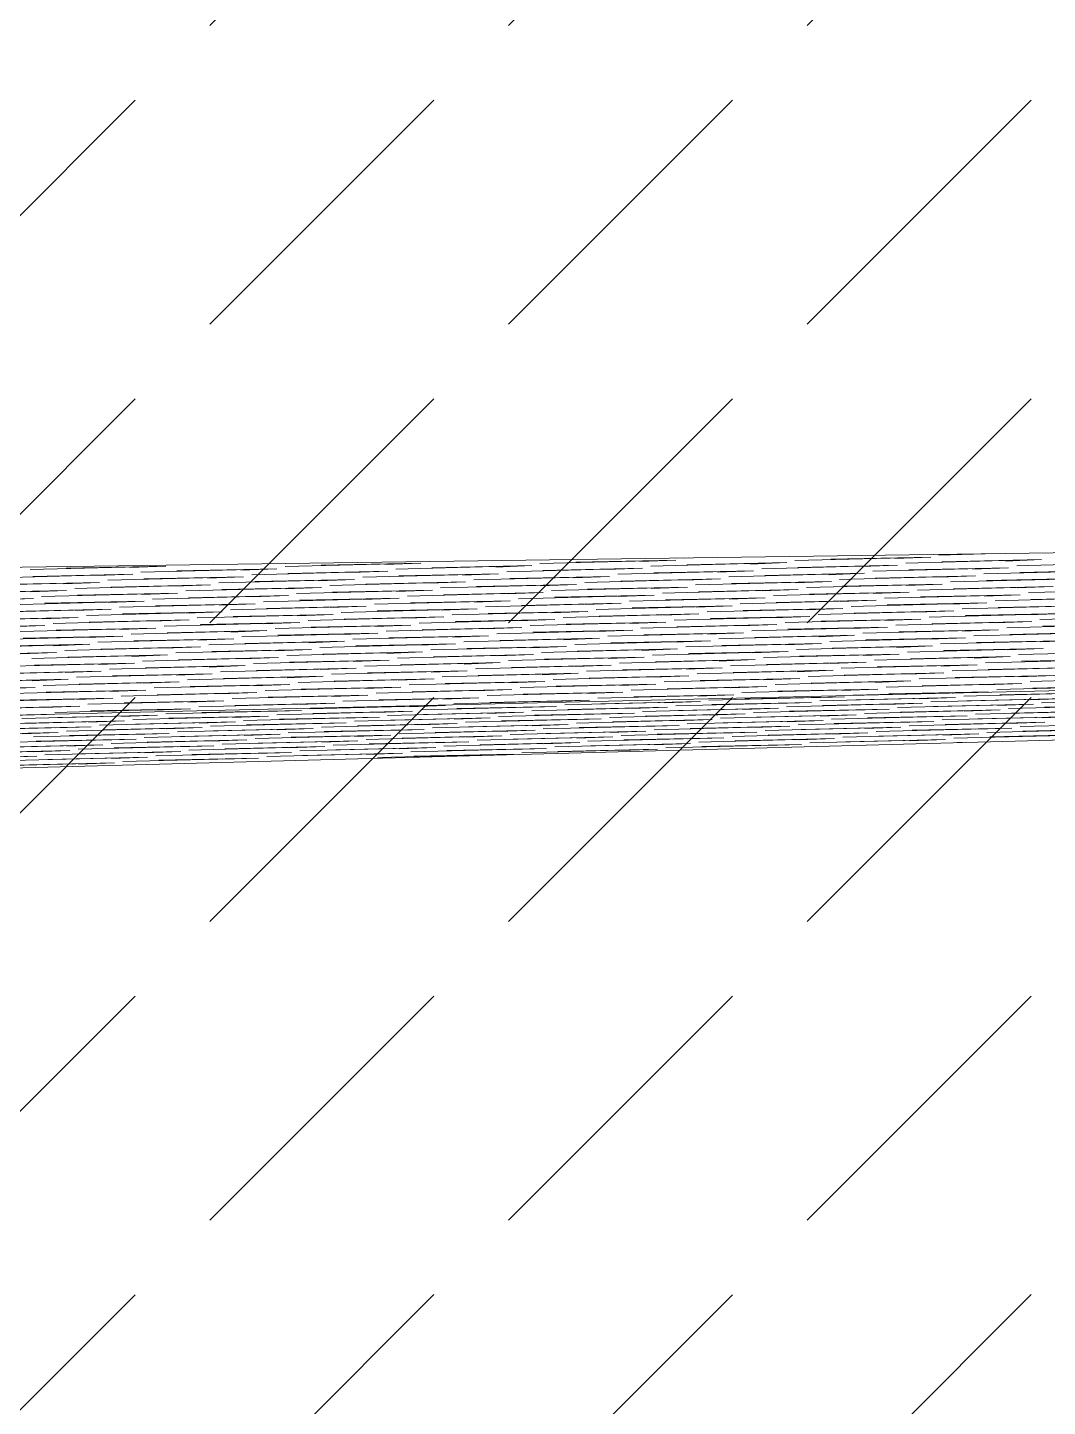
# Model space of a CAD drawing. Header units: millimetres. Extents: x 745166 to 884669, y -5000 to 15056.
# Drawn here: x 779608 to 780236, y 8921 to 9770 of the extents above; entities that cross this region are included whole.
import ezdxf

# ---------------------------------------------------------------- set-up
doc = ezdxf.new("R2010")
doc.units = ezdxf.units.MM
doc.header["$MEASUREMENT"] = 0
doc.layers.add('New_2D Drafting - General_Pen_No__61', color=7, linetype='Continuous', lineweight=20, true_color=0x6a6a6a)
doc.layers.add('New_Site & Landscape - Terrain_Pen_No__1', color=7, linetype='Continuous', lineweight=13)

msp = doc.modelspace()

# ---------------------------------------------------------------- hatches: boundary and pattern name
at = {"layer": 'New_2D Drafting - General_Pen_No__61', "linetype": 'Continuous', "lineweight": 20, "true_color": 0x6a6a6a}
h = msp.add_hatch(dxfattribs=at)
h.set_pattern_fill('Dashed_0002', color=251, style=0, pattern_type=2)
h.set_pattern_definition([(45, (1009346.34, 10138.7), (-183.84776, 183.84776), [195, -65]), (45, (1009346.34, 10322.54), (-183.84776, 183.84776), [195, -65])])
h.paths.add_polyline_path([(769057.32, 7861.94), (769057.32, 10118.7), (773547.62, 10118.7), (778397.62, 9938.7), (782480.96, 9938.7), (782480.96, 7861.94)])

# ---------------------------------------------------------------- linework, layer by layer
at = {"layer": 'New_Site & Landscape - Terrain_Pen_No__1', "color": 7, "linetype": 'Continuous', "lineweight": 13}
for p, q in [((782850.6, 9482.56), (776496.12, 9394.79)), ((779850.5, 9440.23), (779766.92, 9438.05)), ((779850.5, 9440.23), (779789.09, 9438.91)), ((779850.5, 9440.23), (779828.33, 9439.37)), ((780007.48, 9442.08), (779923.89, 9439.9)), ((780007.48, 9442.08), (779946.06, 9440.76)), ((780007.48, 9442.08), (779985.31, 9441.22)), ((780075.77, 9440.51), (779992.19, 9438.33)), ((780015.1, 9443.4), (780012.58, 9443.33)), ((780075.77, 9440.51), (780014.36, 9439.19)), ((780075.77, 9440.51), (780053.6, 9439.65)), ((780164.46, 9443.93), (780080.87, 9441.76)), ((780164.46, 9443.93), (780103.04, 9442.61)), ((780164.46, 9443.93), (780142.29, 9443.07)), ((780232.75, 9442.36), (780149.17, 9440.18)), ((780198.02, 9445.92), (780169.55, 9445.18)), ((780232.75, 9442.36), (780171.34, 9441.04)), ((780232.75, 9442.36), (780210.58, 9441.5)), ((780301.05, 9440.78), (780217.46, 9438.61)), ((779673.14, 9433.38), (779589.55, 9431.2)), ((779693.52, 9438.38), (779609.94, 9436.2)), ((779673.14, 9433.38), (779611.72, 9432.06)), ((779693.52, 9438.38), (779632.11, 9437.06)), ((779673.14, 9433.38), (779650.96, 9432.52)), ((779741.43, 9431.8), (779657.84, 9429.63)), ((779693.52, 9438.38), (779671.35, 9437.52)), ((779761.82, 9436.8), (779678.23, 9434.63)), ((779741.43, 9431.8), (779680.02, 9430.48)), ((779761.82, 9436.8), (779700.4, 9435.48)), ((779741.43, 9431.8), (779719.26, 9430.95)), ((779761.82, 9436.8), (779739.65, 9435.95)), ((779830.11, 9435.23), (779746.53, 9433.05)), ((779830.11, 9435.23), (779768.7, 9433.91)), ((779830.11, 9435.23), (779807.94, 9434.37)), ((779898.41, 9433.66), (779814.82, 9431.48)), ((779918.8, 9438.65), (779835.21, 9436.48)), ((779898.41, 9433.66), (779836.99, 9432.34)), ((779918.8, 9438.65), (779857.38, 9437.34)), ((779898.41, 9433.66), (779876.24, 9432.8)), ((779966.7, 9432.08), (779883.12, 9429.91)), ((779918.8, 9438.65), (779896.63, 9437.8)), ((779987.09, 9437.08), (779903.51, 9434.9)), ((779966.7, 9432.08), (779905.29, 9430.76)), ((779987.09, 9437.08), (779925.68, 9435.76)), ((779966.7, 9432.08), (779944.53, 9431.22)), ((779987.09, 9437.08), (779964.92, 9436.22)), ((780055.39, 9435.51), (779971.8, 9433.33)), ((780055.39, 9435.51), (779993.97, 9434.19)), ((780055.39, 9435.51), (780033.22, 9434.65)), ((780123.68, 9433.93), (780040.1, 9431.76)), ((780144.07, 9438.93), (780060.48, 9436.76)), ((780123.68, 9433.93), (780062.27, 9432.61)), ((780144.07, 9438.93), (780082.66, 9437.61)), ((780123.68, 9433.93), (780101.51, 9433.08)), ((780191.98, 9432.36), (780108.39, 9430.18)), ((780144.07, 9438.93), (780121.9, 9438.08)), ((780212.37, 9437.36), (780128.78, 9435.18)), ((780191.98, 9432.36), (780130.56, 9431.04)), ((780212.37, 9437.36), (780150.95, 9436.04)), ((780191.98, 9432.36), (780169.81, 9431.5)), ((780212.37, 9437.36), (780190.2, 9436.5)), ((780280.66, 9435.78), (780197.08, 9433.61)), ((780280.66, 9435.78), (780219.25, 9434.46)), ((779632.36, 9423.38), (779548.77, 9421.2)), ((779652.75, 9428.38), (779569.16, 9426.2)), ((779632.36, 9423.38), (779570.95, 9422.06)), ((779652.75, 9428.38), (779591.33, 9427.06)), ((779632.36, 9423.38), (779610.19, 9422.52)), ((779652.75, 9428.38), (779630.58, 9427.52)), ((779721.04, 9426.8), (779637.46, 9424.63)), ((779721.04, 9426.8), (779659.63, 9425.49)), ((779721.04, 9426.8), (779698.87, 9425.95)), ((779789.34, 9425.23), (779705.75, 9423.06)), ((779809.73, 9430.23), (779726.14, 9428.05)), ((779789.34, 9425.23), (779727.92, 9423.91)), ((779809.73, 9430.23), (779748.31, 9428.91)), ((779789.34, 9425.23), (779767.17, 9424.37)), ((779857.63, 9423.66), (779774.05, 9421.48)), ((779809.73, 9430.23), (779787.56, 9429.37)), ((779878.02, 9428.66), (779794.44, 9426.48)), ((779857.63, 9423.66), (779796.22, 9422.34)), ((779878.02, 9428.66), (779816.61, 9427.34)), ((779857.63, 9423.66), (779835.46, 9422.8)), ((779878.02, 9428.66), (779855.85, 9427.8)), ((779946.32, 9427.08), (779862.73, 9424.91)), ((779946.32, 9427.08), (779884.9, 9425.76)), ((779946.32, 9427.08), (779924.15, 9426.23)), ((780014.61, 9425.51), (779931.03, 9423.33)), ((780035, 9430.51), (779951.41, 9428.33)), ((780014.61, 9425.51), (779953.2, 9424.19)), ((780035, 9430.51), (779973.58, 9429.19)), ((780014.61, 9425.51), (779992.44, 9424.65)), ((780082.91, 9423.93), (779999.32, 9421.76)), ((780035, 9430.51), (780012.83, 9429.65)), ((780103.3, 9428.93), (780019.71, 9426.76)), ((780082.91, 9423.93), (780021.49, 9422.61)), ((780103.3, 9428.93), (780041.88, 9427.61)), ((780082.91, 9423.93), (780060.74, 9423.08)), ((780103.3, 9428.93), (780081.12, 9428.08)), ((780171.59, 9427.36), (780088.01, 9425.18)), ((780171.59, 9427.36), (780110.18, 9426.04)), ((780171.59, 9427.36), (780149.42, 9426.5)), ((780239.89, 9425.79), (780156.3, 9423.61)), ((780260.27, 9430.78), (780176.69, 9428.61)), ((780239.89, 9425.79), (780178.47, 9424.47)), ((780260.27, 9430.78), (780198.86, 9429.47)), ((780239.89, 9425.79), (780217.72, 9424.93)), ((780308.18, 9424.21), (780224.6, 9422.04)), ((782850.6, 9422.86), (777825.21, 9305.08)), ((779611.97, 9418.38), (779528.39, 9416.2)), ((779611.97, 9418.38), (779550.56, 9417.06)), ((779611.97, 9418.38), (779589.8, 9417.52)), ((779680.27, 9416.81), (779596.68, 9414.63)), ((779700.66, 9421.81), (779617.07, 9419.63)), ((779680.27, 9416.81), (779618.85, 9415.49)), ((779700.66, 9421.81), (779639.24, 9420.49)), ((779680.27, 9416.81), (779658.1, 9415.95)), ((779748.56, 9415.23), (779664.98, 9413.06)), ((779700.66, 9421.81), (779678.49, 9420.95)), ((779768.95, 9420.23), (779685.37, 9418.06)), ((779748.56, 9415.23), (779687.15, 9413.91)), ((779768.95, 9420.23), (779707.54, 9418.91)), ((779748.56, 9415.23), (779726.39, 9414.38)), ((779768.95, 9420.23), (779746.78, 9419.38)), ((779837.25, 9418.66), (779753.66, 9416.48)), ((779837.25, 9418.66), (779775.83, 9417.34)), ((779837.25, 9418.66), (779815.08, 9417.8)), ((779905.54, 9417.08), (779821.96, 9414.91)), ((779925.93, 9422.08), (779842.34, 9419.91)), ((779905.54, 9417.08), (779844.13, 9415.76)), ((779925.93, 9422.08), (779864.51, 9420.76)), ((779905.54, 9417.08), (779883.37, 9416.23)), ((779973.84, 9415.51), (779890.25, 9413.33)), ((779925.93, 9422.08), (779903.76, 9421.23)), ((779994.23, 9420.51), (779910.64, 9418.33)), ((779973.84, 9415.51), (779912.42, 9414.19)), ((779994.23, 9420.51), (779932.81, 9419.19)), ((779973.84, 9415.51), (779951.67, 9414.65)), ((779994.23, 9420.51), (779972.05, 9419.65)), ((780062.52, 9418.93), (779978.93, 9416.76)), ((780062.52, 9418.93), (780001.11, 9417.62)), ((780062.52, 9418.93), (780040.35, 9418.08)), ((780130.82, 9417.36), (780047.23, 9415.19)), ((780151.2, 9422.36), (780067.62, 9420.18)), ((780130.82, 9417.36), (780069.4, 9416.04)), ((780151.2, 9422.36), (780089.79, 9421.04)), ((780130.82, 9417.36), (780108.65, 9416.5)), ((780199.11, 9415.79), (780115.53, 9413.61)), ((780151.2, 9422.36), (780129.03, 9421.5)), ((780219.5, 9420.79), (780135.91, 9418.61)), ((780199.11, 9415.79), (780137.7, 9414.47)), ((780219.5, 9420.79), (780158.08, 9419.47)), ((780199.11, 9415.79), (780176.94, 9414.93)), ((780219.5, 9420.79), (780197.33, 9419.93)), ((780287.79, 9419.21), (780204.21, 9417.04)), ((780287.79, 9419.21), (780226.38, 9417.89)), ((779639.49, 9406.81), (779555.91, 9404.63)), ((779659.88, 9411.81), (779576.3, 9409.63)), ((779639.49, 9406.81), (779578.08, 9405.49)), ((779659.88, 9411.81), (779598.47, 9410.49)), ((779639.49, 9406.81), (779617.32, 9405.95)), ((779659.88, 9411.81), (779637.71, 9410.95)), ((779728.18, 9410.23), (779644.59, 9408.06)), ((779728.18, 9410.23), (779666.76, 9408.91)), ((779728.18, 9410.23), (779706.01, 9409.38)), ((779796.47, 9408.66), (779712.89, 9406.48)), ((779816.86, 9413.66), (779733.27, 9411.48)), ((779796.47, 9408.66), (779735.06, 9407.34)), ((779816.86, 9413.66), (779755.44, 9412.34)), ((779796.47, 9408.66), (779774.3, 9407.8)), ((779864.77, 9407.09), (779781.18, 9404.91)), ((779816.86, 9413.66), (779794.69, 9412.8)), ((779885.16, 9412.08), (779801.57, 9409.91)), ((779864.77, 9407.09), (779803.35, 9405.77)), ((779885.16, 9412.08), (779823.74, 9410.77)), ((779864.77, 9407.09), (779842.6, 9406.23)), ((779885.16, 9412.08), (779862.98, 9411.23)), ((779953.45, 9410.51), (779869.86, 9408.33)), ((779953.45, 9410.51), (779892.04, 9409.19)), ((779953.45, 9410.51), (779931.28, 9409.65)), ((780021.75, 9408.94), (779938.16, 9406.76)), ((780042.13, 9413.94), (779958.55, 9411.76)), ((780021.75, 9408.94), (779960.33, 9407.62)), ((780042.13, 9413.94), (779980.72, 9412.62)), ((780021.75, 9408.94), (779999.58, 9408.08)), ((780090.04, 9407.36), (780006.46, 9405.19)), ((780042.13, 9413.94), (780019.96, 9413.08)), ((780110.43, 9412.36), (780026.84, 9410.19)), ((780090.04, 9407.36), (780028.63, 9406.04)), ((780110.43, 9412.36), (780049.01, 9411.04)), ((780090.04, 9407.36), (780067.87, 9406.51)), ((780110.43, 9412.36), (780088.26, 9411.51)), ((780178.72, 9410.79), (780095.14, 9408.61)), ((780178.72, 9410.79), (780117.31, 9409.47)), ((780178.72, 9410.79), (780156.55, 9409.93)), ((780247.02, 9409.21), (780163.43, 9407.04)), ((780267.41, 9414.21), (780183.82, 9412.04)), ((780247.02, 9409.21), (780185.6, 9407.89)), ((780267.41, 9414.21), (780205.99, 9412.89)), ((780247.02, 9409.21), (780224.85, 9408.36)), ((780315.32, 9407.64), (780231.73, 9405.46)), ((778235.69, 9277.38), (782850.6, 9401.46)), ((779619.11, 9401.81), (779535.52, 9399.63)), ((779619.11, 9401.81), (779557.69, 9400.49)), ((779619.11, 9401.81), (779596.94, 9400.95)), ((779687.4, 9400.23), (779603.82, 9398.06)), ((779707.79, 9405.23), (779624.2, 9403.06)), ((779687.4, 9400.23), (779625.99, 9398.92)), ((779707.79, 9405.23), (779646.37, 9403.91)), ((779687.4, 9400.23), (779665.23, 9399.38)), ((779755.7, 9398.66), (779672.11, 9396.49)), ((779707.79, 9405.23), (779685.62, 9404.38)), ((779776.09, 9403.66), (779692.5, 9401.48)), ((779755.7, 9398.66), (779694.28, 9397.34)), ((779776.09, 9403.66), (779714.67, 9402.34)), ((779755.7, 9398.66), (779733.53, 9397.8)), ((779776.09, 9403.66), (779753.91, 9402.8)), ((779844.38, 9402.09), (779760.79, 9399.91)), ((779844.38, 9402.09), (779782.97, 9400.77)), ((779844.38, 9402.09), (779822.21, 9401.23)), ((779912.68, 9400.51), (779829.09, 9398.34)), ((779933.06, 9405.51), (779849.48, 9403.34)), ((779912.68, 9400.51), (779851.26, 9399.19)), ((779933.06, 9405.51), (779871.65, 9404.19)), ((779912.68, 9400.51), (779890.51, 9399.66)), ((779980.97, 9398.94), (779897.39, 9396.76)), ((779933.06, 9405.51), (779910.89, 9404.65)), ((780001.36, 9403.94), (779917.77, 9401.76)), ((779980.97, 9398.94), (779919.56, 9397.62)), ((780001.36, 9403.94), (779939.94, 9402.62)), ((779980.97, 9398.94), (779958.8, 9398.08)), ((780001.36, 9403.94), (779979.19, 9403.08)), ((780069.65, 9402.36), (779986.07, 9400.19)), ((780069.65, 9402.36), (780008.24, 9401.04)), ((780069.65, 9402.36), (780047.48, 9401.51)), ((780137.95, 9400.79), (780054.36, 9398.61)), ((780158.34, 9405.79), (780074.75, 9403.61)), ((780137.95, 9400.79), (780076.53, 9399.47)), ((780158.34, 9405.79), (780096.92, 9404.47)), ((780137.95, 9400.79), (780115.78, 9399.93)), ((780206.25, 9399.22), (780122.66, 9397.04)), ((780158.34, 9405.79), (780136.17, 9404.93)), ((780226.63, 9404.21), (780143.05, 9402.04)), ((780206.25, 9399.22), (780144.83, 9397.9)), ((780226.63, 9404.21), (780165.22, 9402.9)), ((780206.25, 9399.22), (780184.07, 9398.36)), ((780274.54, 9397.64), (780190.95, 9395.47)), ((780226.63, 9404.21), (780204.46, 9403.36)), ((780294.93, 9402.64), (780211.34, 9400.46)), ((780274.54, 9397.64), (780213.13, 9396.32)), ((780294.93, 9402.64), (780233.51, 9401.32)), ((779646.63, 9390.24), (779563.04, 9388.06)), ((779667.01, 9395.24), (779583.43, 9393.06)), ((779646.63, 9390.24), (779585.21, 9388.92)), ((779667.01, 9395.24), (779605.6, 9393.92)), ((779646.63, 9390.24), (779624.46, 9389.38)), ((779667.01, 9395.24), (779644.84, 9394.38)), ((779735.31, 9393.66), (779651.72, 9391.49)), ((779735.31, 9393.66), (779673.9, 9392.34)), ((779735.31, 9393.66), (779713.14, 9392.81)), ((779803.61, 9392.09), (779720.02, 9389.91)), ((779823.99, 9397.09), (779740.41, 9394.91)), ((779803.61, 9392.09), (779742.19, 9390.77)), ((779823.99, 9397.09), (779762.58, 9395.77)), ((779803.61, 9392.09), (779781.44, 9391.23)), ((779871.9, 9390.51), (779788.32, 9388.34)), ((779823.99, 9397.09), (779801.82, 9396.23)), ((779892.29, 9395.51), (779808.7, 9393.34)), ((779871.9, 9390.51), (779810.49, 9389.19)), ((779892.29, 9395.51), (779830.87, 9394.19)), ((779871.9, 9390.51), (779849.73, 9389.66)), ((779892.29, 9395.51), (779870.12, 9394.66)), ((779960.58, 9393.94), (779877, 9391.76)), ((779960.58, 9393.94), (779899.17, 9392.62)), ((779960.58, 9393.94), (779938.41, 9393.08)), ((780028.88, 9392.36), (779945.29, 9390.19)), ((780049.27, 9397.36), (779965.68, 9395.19)), ((780028.88, 9392.36), (779967.46, 9391.05)), ((780049.27, 9397.36), (779987.85, 9396.04)), ((780028.88, 9392.36), (780006.71, 9391.51)), ((780097.18, 9390.79), (780013.59, 9388.62)), ((780049.27, 9397.36), (780027.1, 9396.51)), ((780117.56, 9395.79), (780033.98, 9393.61)), ((780097.18, 9390.79), (780035.76, 9389.47)), ((780117.56, 9395.79), (780056.15, 9394.47)), ((780097.18, 9390.79), (780075, 9389.93)), ((780165.47, 9389.22), (780081.88, 9387.04)), ((780117.56, 9395.79), (780095.39, 9394.93)), ((780185.86, 9394.22), (780102.27, 9392.04)), ((780165.47, 9389.22), (780104.06, 9387.9)), ((780185.86, 9394.22), (780124.44, 9392.9)), ((780165.47, 9389.22), (780143.3, 9388.36)), ((780185.86, 9394.22), (780163.69, 9393.36)), ((780254.15, 9392.64), (780170.57, 9390.47)), ((780254.15, 9392.64), (780192.74, 9391.32)), ((780254.15, 9392.64), (780231.98, 9391.79)), ((779626.24, 9385.24), (779542.65, 9383.06)), ((779626.24, 9385.24), (779564.82, 9383.92)), ((779626.24, 9385.24), (779604.07, 9384.38)), ((779694.54, 9383.66), (779610.95, 9381.49)), ((779714.92, 9388.66), (779631.34, 9386.49)), ((779694.54, 9383.66), (779633.12, 9382.34)), ((779714.92, 9388.66), (779653.51, 9387.34)), ((779694.54, 9383.66), (779672.36, 9382.81)), ((779762.83, 9382.09), (779679.25, 9379.91)), ((779714.92, 9388.66), (779692.75, 9387.81)), ((779783.22, 9387.09), (779699.63, 9384.91)), ((779762.83, 9382.09), (779701.42, 9380.77)), ((779783.22, 9387.09), (779721.8, 9385.77)), ((779762.83, 9382.09), (779740.66, 9381.23)), ((779783.22, 9387.09), (779761.05, 9386.23)), ((779851.51, 9385.51), (779767.93, 9383.34)), ((779851.51, 9385.51), (779790.1, 9384.2)), ((779851.51, 9385.51), (779829.34, 9384.66)), ((779919.81, 9383.94), (779836.22, 9381.76)), ((779940.2, 9388.94), (779856.61, 9386.76)), ((779919.81, 9383.94), (779858.39, 9382.62)), ((779940.2, 9388.94), (779878.78, 9387.62)), ((779919.81, 9383.94), (779897.64, 9383.08)), ((779988.11, 9382.37), (779904.52, 9380.19)), ((779940.2, 9388.94), (779918.03, 9388.08)), ((780008.49, 9387.37), (779924.91, 9385.19)), ((779988.11, 9382.37), (779926.69, 9381.05)), ((780008.49, 9387.37), (779947.08, 9386.05)), ((779988.11, 9382.37), (779965.93, 9381.51)), ((780056.4, 9380.79), (779972.81, 9378.62)), ((780008.49, 9387.37), (779986.32, 9386.51)), ((780076.79, 9385.79), (779993.2, 9383.62)), ((780056.4, 9380.79), (779994.99, 9379.47)), ((780076.79, 9385.79), (780015.37, 9384.47)), ((780056.4, 9380.79), (780034.23, 9379.94)), ((780076.79, 9385.79), (780054.62, 9384.94)), ((780145.08, 9384.22), (780061.5, 9382.04)), ((780145.08, 9384.22), (780083.67, 9382.9)), ((780145.08, 9384.22), (780122.91, 9383.36)), ((780213.38, 9382.64), (780129.79, 9380.47)), ((780233.77, 9387.64), (780150.18, 9385.47)), ((780213.38, 9382.64), (780151.96, 9381.32)), ((780233.77, 9387.64), (780172.35, 9386.32)), ((780213.38, 9382.64), (780191.21, 9381.79)), ((780281.67, 9381.07), (780198.09, 9378.89)), ((780233.77, 9387.64), (780211.6, 9386.79)), ((780302.06, 9386.07), (780218.48, 9383.89)), ((780281.67, 9381.07), (780220.26, 9379.75)), ((779653.76, 9373.66), (779570.17, 9371.49)), ((779674.15, 9378.66), (779590.56, 9376.49)), ((779653.76, 9373.66), (779592.35, 9372.35)), ((779674.15, 9378.66), (779612.73, 9377.34)), ((779653.76, 9373.66), (779631.59, 9372.81)), ((779674.15, 9378.66), (779651.98, 9377.81)), ((779742.44, 9377.09), (779658.86, 9374.91)), ((779742.44, 9377.09), (779681.03, 9375.77)), ((779742.44, 9377.09), (779720.27, 9376.23)), ((779810.74, 9375.52), (779727.15, 9373.34)), ((779831.13, 9380.51), (779747.54, 9378.34)), ((779810.74, 9375.52), (779749.32, 9374.2)), ((779831.13, 9380.51), (779769.71, 9379.2)), ((779810.74, 9375.52), (779788.57, 9374.66)), ((779879.03, 9373.94), (779795.45, 9371.77)), ((779831.13, 9380.51), (779808.96, 9379.66)), ((779899.42, 9378.94), (779815.84, 9376.77)), ((779879.03, 9373.94), (779817.62, 9372.62)), ((779899.42, 9378.94), (779838.01, 9377.62)), ((779879.03, 9373.94), (779856.86, 9373.09)), ((779947.33, 9372.37), (779863.74, 9370.19)), ((779899.42, 9378.94), (779877.25, 9378.08)), ((779967.72, 9377.37), (779884.13, 9375.19)), ((779947.33, 9372.37), (779885.92, 9371.05)), ((779967.72, 9377.37), (779906.3, 9376.05)), ((779947.33, 9372.37), (779925.16, 9371.51)), ((779967.72, 9377.37), (779945.55, 9376.51)), ((780036.01, 9375.79), (779952.43, 9373.62)), ((780036.01, 9375.79), (779974.6, 9374.47)), ((780036.01, 9375.79), (780013.84, 9374.94)), ((780104.31, 9374.22), (780020.72, 9372.04)), ((780124.7, 9379.22), (780041.11, 9377.04)), ((780104.31, 9374.22), (780042.89, 9372.9)), ((780124.7, 9379.22), (780063.28, 9377.9)), ((780104.31, 9374.22), (780082.14, 9373.36)), ((780172.6, 9372.65), (780089.02, 9370.47)), ((780124.7, 9379.22), (780102.53, 9378.36)), ((780192.99, 9377.64), (780109.41, 9375.47)), ((780172.6, 9372.65), (780111.19, 9371.33)), ((780192.99, 9377.64), (780131.58, 9376.33)), ((780172.6, 9372.65), (780150.43, 9371.79)), ((780192.99, 9377.64), (780170.82, 9376.79)), ((780261.29, 9376.07), (780177.7, 9373.89)), ((780261.29, 9376.07), (780199.87, 9374.75)), ((779633.37, 9368.67), (779549.79, 9366.49)), ((779633.37, 9368.67), (779571.96, 9367.35)), ((779633.37, 9368.67), (779611.2, 9367.81)), ((779701.67, 9367.09), (779618.08, 9364.92)), ((779722.06, 9372.09), (779638.47, 9369.92)), ((779701.67, 9367.09), (779640.25, 9365.77)), ((779722.06, 9372.09), (779660.64, 9370.77)), ((779701.67, 9367.09), (779679.5, 9366.23)), ((779769.96, 9365.52), (779686.38, 9363.34)), ((779722.06, 9372.09), (779699.89, 9371.23)), ((779790.35, 9370.52), (779706.77, 9368.34)), ((779769.96, 9365.52), (779708.55, 9364.2)), ((779790.35, 9370.52), (779728.94, 9369.2)), ((779769.96, 9365.52), (779747.79, 9364.66)), ((779838.26, 9363.94), (779754.67, 9361.77)), ((779790.35, 9370.52), (779768.18, 9369.66)), ((779858.65, 9368.94), (779775.06, 9366.77)), ((779838.26, 9363.94), (779776.84, 9362.62)), ((779858.65, 9368.94), (779797.23, 9367.62)), ((779838.26, 9363.94), (779816.09, 9363.09)), ((779858.65, 9368.94), (779836.48, 9368.09)), ((779926.94, 9367.37), (779843.36, 9365.19)), ((779926.94, 9367.37), (779865.53, 9366.05)), ((779926.94, 9367.37), (779904.77, 9366.51)), ((779995.24, 9365.79), (779911.65, 9363.62)), ((780015.63, 9370.79), (779932.04, 9368.62)), ((779995.24, 9365.79), (779933.82, 9364.48)), ((780015.63, 9370.79), (779954.21, 9369.47)), ((779995.24, 9365.79), (779973.07, 9364.94)), ((780063.53, 9364.22), (779979.95, 9362.05)), ((780015.63, 9370.79), (779993.46, 9369.94)), ((780083.92, 9369.22), (780000.34, 9367.04)), ((780063.53, 9364.22), (780002.12, 9362.9)), ((780083.92, 9369.22), (780022.51, 9367.9)), ((780063.53, 9364.22), (780041.36, 9363.36)), ((780083.92, 9369.22), (780061.75, 9368.36)), ((780152.22, 9367.65), (780068.63, 9365.47)), ((780152.22, 9367.65), (780090.8, 9366.33)), ((780152.22, 9367.65), (780130.05, 9366.79)), ((780220.51, 9366.07), (780136.93, 9363.9)), ((780240.9, 9371.07), (780157.31, 9368.9)), ((780220.51, 9366.07), (780159.1, 9364.75)), ((780240.9, 9371.07), (780179.48, 9369.75)), ((780220.51, 9366.07), (780198.34, 9365.22)), ((780288.81, 9364.5), (780205.22, 9362.32)), ((780240.9, 9371.07), (780218.73, 9370.21)), ((780309.2, 9369.5), (780225.61, 9367.32)), ((780288.81, 9364.5), (780227.39, 9363.18)), ((779612.99, 9363.67), (779529.4, 9361.49)), ((779612.99, 9363.67), (779551.57, 9362.35)), ((779660.89, 9357.09), (779577.31, 9354.92)), ((779612.99, 9363.67), (779590.82, 9362.81)), ((779681.28, 9362.09), (779597.7, 9359.92)), ((779660.89, 9357.09), (779599.48, 9355.77)), ((779681.28, 9362.09), (779619.87, 9360.77)), ((779660.89, 9357.09), (779638.72, 9356.24)), ((779729.19, 9355.52), (779645.6, 9353.34)), ((779681.28, 9362.09), (779659.11, 9361.24)), ((779749.58, 9360.52), (779665.99, 9358.34)), ((779729.19, 9355.52), (779667.77, 9354.2)), ((779749.58, 9360.52), (779688.16, 9359.2)), ((779729.19, 9355.52), (779707.02, 9354.66)), ((779749.58, 9360.52), (779727.41, 9359.66)), ((779817.87, 9358.94), (779734.29, 9356.77)), ((779817.87, 9358.94), (779756.46, 9357.62)), ((779817.87, 9358.94), (779795.7, 9358.09)), ((779886.17, 9357.37), (779802.58, 9355.19)), ((779906.56, 9362.37), (779822.97, 9360.19)), ((779886.17, 9357.37), (779824.75, 9356.05)), ((779906.56, 9362.37), (779845.14, 9361.05)), ((779886.17, 9357.37), (779864, 9356.51)), ((779954.46, 9355.8), (779870.88, 9353.62)), ((779906.56, 9362.37), (779884.38, 9361.51)), ((779974.85, 9360.8), (779891.27, 9358.62)), ((779954.46, 9355.8), (779893.05, 9354.48)), ((779974.85, 9360.8), (779913.44, 9359.48)), ((779954.46, 9355.8), (779932.29, 9354.94)), ((779974.85, 9360.8), (779952.68, 9359.94)), ((780043.15, 9359.22), (779959.56, 9357.05)), ((780043.15, 9359.22), (779981.73, 9357.9)), ((780043.15, 9359.22), (780020.98, 9358.37)), ((780111.44, 9357.98), (780027.86, 9355.87)), ((780131.83, 9362.65), (780048.24, 9360.47)), ((780111.44, 9357.98), (780050.03, 9356.62)), ((780131.83, 9362.65), (780070.41, 9361.33)), ((780111.44, 9357.98), (780089.27, 9357.23)), ((780179.74, 9357.43), (780096.15, 9355.33)), ((780131.83, 9362.65), (780109.66, 9361.79)), ((780200.12, 9361.07), (780116.54, 9358.9)), ((780179.74, 9357.43), (780118.32, 9356.07)), ((780200.12, 9361.07), (780138.71, 9359.75)), ((780179.74, 9357.43), (780157.57, 9356.68)), ((780248.03, 9356.88), (780164.45, 9354.78)), ((780178.54, 9360.24), (780177.95, 9360.22)), ((780200.12, 9361.07), (780178.53, 9360.24)), ((780268.42, 9360.42), (780184.83, 9358.31)), ((780248.03, 9356.88), (780186.62, 9355.53)), ((780268.42, 9360.42), (780207.01, 9359.06)), ((780248.03, 9356.88), (780225.86, 9356.14)), ((780316.33, 9356.34), (780232.74, 9354.23)), ((779620.12, 9347.11), (779536.53, 9345.01)), ((779640.51, 9352.09), (779556.92, 9349.92)), ((779640.51, 9352.09), (779579.09, 9350.77)), ((779620.12, 9347.11), (779591.05, 9346.47)), ((779620.12, 9347.11), (779597.95, 9346.37)), ((779640.51, 9352.09), (779618.34, 9351.24)), ((779708.8, 9350.52), (779625.22, 9348.34)), ((779708.8, 9350.52), (779647.39, 9349.2)), ((779708.8, 9350.52), (779686.63, 9349.66)), ((779777.1, 9349.56), (779693.51, 9347.45)), ((779797.49, 9353.94), (779713.9, 9351.77)), ((779777.1, 9349.56), (779715.68, 9348.2)), ((779797.49, 9353.94), (779736.07, 9352.63)), ((779777.1, 9349.56), (779754.93, 9348.81)), ((779845.39, 9349.01), (779761.81, 9346.9)), ((779797.49, 9353.94), (779775.31, 9353.09)), ((779865.78, 9352.55), (779782.19, 9350.44)), ((779845.39, 9349.01), (779783.98, 9347.65)), ((779865.78, 9352.55), (779804.37, 9351.19)), ((779845.39, 9349.01), (779823.22, 9348.26)), ((779913.69, 9348.46), (779830.1, 9346.36)), ((779865.78, 9352.55), (779843.61, 9351.8)), ((779934.08, 9352), (779850.49, 9349.89)), ((779913.69, 9348.46), (779852.27, 9347.11)), ((779934.08, 9352), (779872.66, 9350.64)), ((779913.69, 9348.46), (779891.52, 9347.72)), ((779981.98, 9347.92), (779898.4, 9345.81)), ((779934.08, 9352), (779911.91, 9351.25)), ((780002.37, 9351.45), (779918.79, 9349.35)), ((779981.98, 9347.92), (779920.57, 9346.56)), ((780022.76, 9354.99), (779939.17, 9352.88)), ((780002.37, 9351.45), (779940.96, 9350.09)), ((779981.98, 9347.92), (779959.81, 9347.17)), ((780022.76, 9354.99), (779961.34, 9353.63)), ((780050.28, 9347.37), (779966.69, 9345.27)), ((780002.37, 9351.45), (779980.2, 9350.71)), ((780070.67, 9350.91), (779987.08, 9348.8)), ((780050.28, 9347.37), (779988.86, 9346.01)), ((780022.76, 9354.99), (780000.59, 9354.24)), ((780091.05, 9354.44), (780007.47, 9352.34)), ((780070.67, 9350.91), (780009.25, 9349.55)), ((780050.28, 9347.37), (780028.11, 9346.62)), ((780091.05, 9354.44), (780029.64, 9353.08)), ((780118.58, 9346.83), (780034.99, 9344.72)), ((780070.67, 9350.91), (780048.5, 9350.16)), ((780138.96, 9350.36), (780055.38, 9348.26)), ((780118.58, 9346.83), (780057.16, 9345.47)), ((780091.05, 9354.44), (780068.88, 9353.69)), ((780159.35, 9353.9), (780075.76, 9351.79)), ((780138.96, 9350.36), (780077.55, 9349)), ((780118.58, 9346.83), (780096.4, 9346.08)), ((780159.35, 9353.9), (780097.93, 9352.54)), ((780138.96, 9350.36), (780116.79, 9349.61)), ((780207.26, 9349.81), (780123.67, 9347.71)), ((780159.35, 9353.9), (780137.18, 9353.15)), ((780227.65, 9353.35), (780144.06, 9351.24)), ((780207.26, 9349.81), (780145.84, 9348.46)), ((780227.65, 9353.35), (780166.23, 9351.99)), ((780207.26, 9349.81), (780185.09, 9349.07)), ((780275.55, 9349.27), (780191.97, 9347.16)), ((780227.65, 9353.35), (780205.48, 9352.6)), ((780295.94, 9352.8), (780212.36, 9350.7)), ((780275.55, 9349.27), (780214.14, 9347.91)), ((780295.94, 9352.8), (780234.53, 9351.45)), ((779647.64, 9339.5), (779564.05, 9337.39)), ((779668.03, 9343.03), (779584.44, 9340.93)), ((779647.64, 9339.5), (779586.23, 9338.14)), ((779688.42, 9346.57), (779604.83, 9344.46)), ((779668.03, 9343.03), (779606.61, 9341.67)), ((779647.64, 9339.5), (779625.47, 9338.75)), ((779688.42, 9346.57), (779627, 9345.21)), ((779715.94, 9338.95), (779632.35, 9336.84)), ((779668.03, 9343.03), (779645.86, 9342.28)), ((779736.32, 9342.49), (779652.74, 9340.38)), ((779715.94, 9338.95), (779654.52, 9337.59)), ((779688.42, 9346.57), (779666.24, 9345.82)), ((779756.71, 9346.02), (779673.12, 9343.92)), ((779736.32, 9342.49), (779674.91, 9341.13)), ((779715.94, 9338.95), (779693.77, 9338.2)), ((779756.71, 9346.02), (779695.3, 9344.66)), ((779784.23, 9338.4), (779700.65, 9336.3)), ((779736.32, 9342.49), (779714.15, 9341.74)), ((779804.62, 9341.94), (779721.03, 9339.83)), ((779784.23, 9338.4), (779722.82, 9337.05)), ((779756.71, 9346.02), (779734.54, 9345.27)), ((779825.01, 9345.47), (779741.42, 9343.37)), ((779804.62, 9341.94), (779743.2, 9340.58)), ((779784.23, 9338.4), (779762.06, 9337.66)), ((779825.01, 9345.47), (779763.59, 9344.12)), ((779804.62, 9341.94), (779782.45, 9341.19)), ((779872.91, 9341.39), (779789.33, 9339.29)), ((779825.01, 9345.47), (779802.84, 9344.73)), ((779893.3, 9344.93), (779809.72, 9342.82)), ((779872.91, 9341.39), (779811.5, 9340.03)), ((779893.3, 9344.93), (779831.89, 9343.57)), ((779872.91, 9341.39), (779850.74, 9340.65)), ((779941.21, 9340.85), (779857.62, 9338.74)), ((779893.3, 9344.93), (779871.13, 9344.18)), ((779961.6, 9344.38), (779878.01, 9342.28)), ((779941.21, 9340.85), (779879.79, 9339.49)), ((779961.6, 9344.38), (779900.18, 9343.02)), ((779941.21, 9340.85), (779919.04, 9340.1)), ((780009.51, 9340.3), (779925.92, 9338.2)), ((779961.6, 9344.38), (779939.43, 9343.63)), ((780029.89, 9343.84), (779946.31, 9341.73)), ((780009.51, 9340.3), (779948.09, 9338.94)), ((780029.89, 9343.84), (779968.48, 9342.48)), ((780009.51, 9340.3), (779987.33, 9339.55)), ((780077.8, 9339.75), (779994.21, 9337.65)), ((780029.89, 9343.84), (780007.72, 9343.09)), ((780098.19, 9343.29), (780014.6, 9341.18)), ((780077.8, 9339.75), (780016.39, 9338.4)), ((780098.19, 9343.29), (780036.77, 9341.93)), ((780077.8, 9339.75), (780055.63, 9339.01)), ((780146.1, 9339.21), (780062.51, 9337.1)), ((780098.19, 9343.29), (780076.02, 9342.54)), ((780166.48, 9342.74), (780082.9, 9340.64)), ((780146.1, 9339.21), (780084.68, 9337.85)), ((780186.87, 9346.28), (780103.29, 9344.17)), ((780166.48, 9342.74), (780105.07, 9341.39)), ((780146.1, 9339.21), (780123.93, 9338.46)), ((780186.87, 9346.28), (780125.46, 9344.92)), ((780214.39, 9338.66), (780130.81, 9336.56)), ((780166.48, 9342.74), (780144.31, 9342)), ((780234.78, 9342.2), (780151.19, 9340.09)), ((780214.39, 9338.66), (780152.98, 9337.3)), ((780186.87, 9346.28), (780164.7, 9345.53)), ((780255.17, 9345.73), (780171.58, 9343.63)), ((780234.78, 9342.2), (780173.36, 9340.84)), ((780214.39, 9338.66), (780192.22, 9337.91)), ((780255.17, 9345.73), (780193.75, 9344.37)), ((780234.78, 9342.2), (780212.61, 9341.45)), ((780303.07, 9341.65), (780219.49, 9339.55)), ((780255.17, 9345.73), (780233, 9344.99)), ((779627.25, 9335.96), (779543.67, 9333.86)), ((779627.25, 9335.96), (779565.84, 9334.6)), ((779675.16, 9331.88), (779591.58, 9329.77)), ((779627.25, 9335.96), (779605.08, 9335.21)), ((779695.55, 9335.41), (779611.96, 9333.31)), ((779675.16, 9331.88), (779613.75, 9330.52)), ((779695.55, 9335.41), (779634.13, 9334.06)), ((779675.16, 9331.88), (779652.99, 9331.13)), ((779743.46, 9331.33), (779659.87, 9329.23)), ((779695.55, 9335.41), (779673.38, 9334.67)), ((779763.84, 9334.87), (779680.26, 9332.76)), ((779743.46, 9331.33), (779682.04, 9329.97)), ((779763.84, 9334.87), (779702.43, 9333.51)), ((779743.46, 9331.33), (779721.29, 9330.59)), ((779811.75, 9330.79), (779728.17, 9328.68)), ((779763.84, 9334.87), (779741.67, 9334.12)), ((779832.14, 9334.32), (779748.55, 9332.22)), ((779811.75, 9330.79), (779750.34, 9329.43)), ((779852.53, 9337.86), (779768.94, 9335.75)), ((779832.14, 9334.32), (779770.72, 9332.96)), ((779811.75, 9330.79), (779789.58, 9330.04)), ((779852.53, 9337.86), (779791.11, 9336.5)), ((779880.05, 9330.24), (779796.46, 9328.14)), ((779832.14, 9334.32), (779809.97, 9333.57)), ((779900.44, 9333.78), (779816.85, 9331.67)), ((779880.05, 9330.24), (779818.63, 9328.88)), ((779852.53, 9337.86), (779830.36, 9337.11)), ((779920.82, 9337.31), (779837.24, 9335.21)), ((779900.44, 9333.78), (779839.02, 9332.42)), ((779880.05, 9330.24), (779857.88, 9329.49)), ((779920.82, 9337.31), (779859.41, 9335.95)), ((779900.44, 9333.78), (779878.26, 9333.03)), ((779968.73, 9333.23), (779885.14, 9331.12)), ((779920.82, 9337.31), (779898.65, 9336.56)), ((779989.12, 9336.77), (779905.53, 9334.66)), ((779968.73, 9333.23), (779907.32, 9331.87)), ((779989.12, 9336.77), (779927.7, 9335.41)), ((779968.73, 9333.23), (779946.56, 9332.48)), ((780037.03, 9332.68), (779953.44, 9330.58)), ((779989.12, 9336.77), (779966.95, 9336.02)), ((780057.41, 9336.22), (779973.83, 9334.11)), ((780037.03, 9332.68), (779975.61, 9331.33)), ((780057.41, 9336.22), (779996, 9334.86)), ((780037.03, 9332.68), (780014.86, 9331.94)), ((780105.32, 9332.14), (780021.74, 9330.03)), ((780057.41, 9336.22), (780035.24, 9335.47)), ((780125.71, 9335.67), (780042.12, 9333.57)), ((780105.32, 9332.14), (780043.91, 9330.78)), ((780125.71, 9335.67), (780064.29, 9334.31)), ((780105.32, 9332.14), (780083.15, 9331.39)), ((780173.62, 9331.59), (780090.03, 9329.49)), ((780125.71, 9335.67), (780103.54, 9334.93)), ((780194, 9335.13), (780110.42, 9333.02)), ((780173.62, 9331.59), (780112.2, 9330.23)), ((780194, 9335.13), (780132.59, 9333.77)), ((780173.62, 9331.59), (780151.45, 9330.84)), ((780194, 9335.13), (780171.83, 9334.38)), ((780262.3, 9334.58), (780178.71, 9332.48)), ((780184.07, 9329.77), (780180.5, 9329.69)), ((780282.69, 9338.12), (780199.1, 9336.01)), ((780262.3, 9334.58), (780200.88, 9333.22)), ((780282.69, 9338.12), (780221.27, 9336.76)), ((779614, 9321.27), (779530.41, 9319.17)), ((779634.39, 9324.81), (779550.8, 9322.7)), ((779614, 9321.27), (779552.58, 9319.91)), ((779654.77, 9328.34), (779571.19, 9326.24)), ((779634.39, 9324.81), (779572.97, 9323.45)), ((779614, 9321.27), (779591.83, 9320.53)), ((779654.77, 9328.34), (779593.36, 9326.99)), ((779634.39, 9324.81), (779612.22, 9324.06)), ((779702.68, 9324.26), (779619.1, 9322.16)), ((779654.77, 9328.34), (779632.6, 9327.6)), ((779723.07, 9327.8), (779639.48, 9325.69)), ((779702.68, 9324.26), (779641.27, 9322.9)), ((779723.07, 9327.8), (779661.65, 9326.44)), ((779702.68, 9324.26), (779680.51, 9323.51)), ((779770.98, 9323.72), (779687.39, 9321.61)), ((779723.07, 9327.8), (779700.9, 9327.05)), ((779791.36, 9327.25), (779707.78, 9325.15)), ((779770.98, 9323.72), (779709.56, 9322.36)), ((779791.36, 9327.25), (779729.95, 9325.89)), ((779770.98, 9323.72), (779748.81, 9322.97)), ((779839.27, 9323.17), (779755.69, 9321.06)), ((779791.36, 9327.25), (779769.19, 9326.5)), ((779859.66, 9326.71), (779776.07, 9324.6)), ((779839.27, 9323.17), (779777.86, 9321.81)), ((779859.66, 9326.71), (779798.25, 9325.35)), ((779839.27, 9323.17), (779817.1, 9322.42)), ((779907.57, 9322.62), (779823.98, 9320.52)), ((779859.66, 9326.71), (779837.49, 9325.96)), ((779927.96, 9326.16), (779844.37, 9324.05)), ((779907.57, 9322.62), (779846.15, 9321.27)), ((779948.34, 9329.69), (779864.76, 9327.59)), ((779927.96, 9326.16), (779866.54, 9324.8)), ((779907.57, 9322.62), (779885.4, 9321.88)), ((779948.34, 9329.69), (779886.93, 9328.34)), ((779927.96, 9326.16), (779905.79, 9325.41)), ((779996.25, 9325.61), (779912.67, 9323.51)), ((779948.34, 9329.69), (779926.17, 9328.95)), ((780016.64, 9329.15), (779933.05, 9327.04)), ((779996.25, 9325.61), (779934.84, 9324.25)), ((780016.64, 9329.15), (779955.22, 9327.79)), ((779996.25, 9325.61), (779974.08, 9324.87)), ((780016.64, 9329.15), (779994.47, 9328.4)), ((780084.93, 9328.6), (780001.35, 9326.5)), ((780084.93, 9328.6), (780023.52, 9327.24)), ((780084.93, 9328.6), (780062.76, 9327.85)), ((779661.91, 9317.19), (779578.32, 9315.09)), ((779682.29, 9320.73), (779598.71, 9318.62)), ((779661.91, 9317.19), (779600.49, 9315.83)), ((779682.29, 9320.73), (779620.88, 9319.37)), ((779661.91, 9317.19), (779639.74, 9316.44)), ((779682.29, 9320.73), (779660.12, 9319.98)), ((779750.59, 9320.18), (779667, 9318.08)), ((779750.59, 9320.18), (779689.17, 9318.82)), ((779750.59, 9320.18), (779728.42, 9319.43))]:
    msp.add_line(p, q, dxfattribs=at)

doc.saveas('drawing.dxf')
